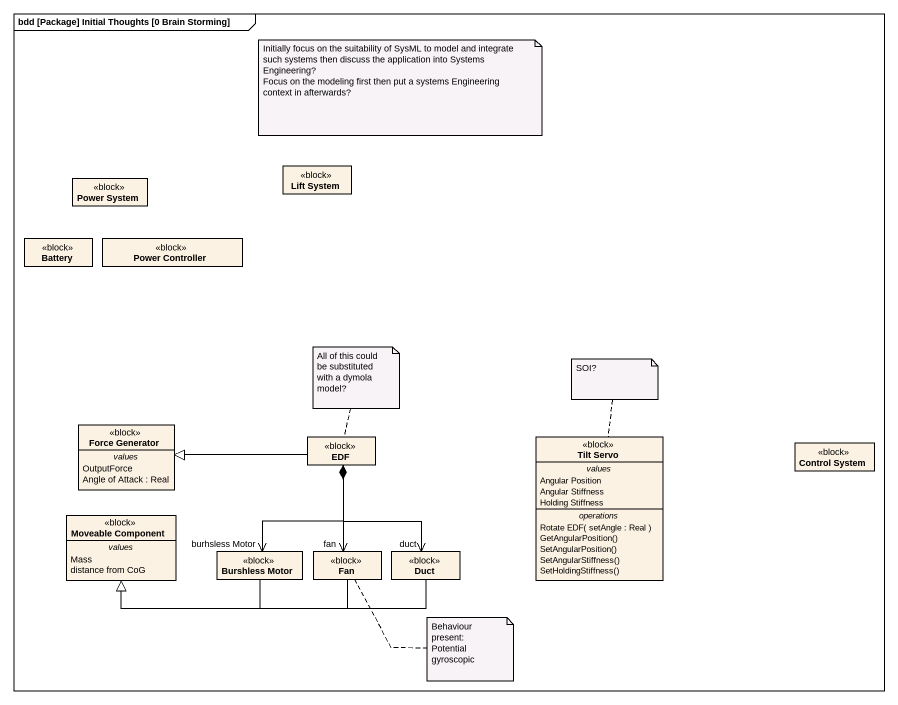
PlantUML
@startuml
mainframe bdd [Package] Initial Thoughts [0 Brain Storming]
hide circle
hide empty members
class "Power System" as Power_System <<block>>
class "Lift System" as Lift_System <<block>>
class Battery <<block>>
class "Power Controller" as Power_Controller <<block>>
class "Force Generator" as Force_Generator <<block>> {
  -- values --
  OutputForce
  Angle of Attack : Real
}
class EDF <<block>>
class "Tilt Servo" as Tilt_Servo <<block>> {
  -- values --
  Angular Position
  Angular Stiffness
  Holding Stiffness
  -- operations --
  Rotate EDF( setAngle : Real )
  GetAngularPosition()
  SetAngularPosition()
  SetAngularStiffness()
  SetHoldingStiffness()
}
class "Control System" as Control_System <<block>>
class "Moveable Component" as Moveable_Component <<block>> {
  -- values --
  Mass
  distance from CoG
}
class "Burshless Motor" as Burshless_Motor <<block>>
class Fan <<block>>
class Duct <<block>>
EDF -left-|> Force_Generator
EDF *--> "burhsless Motor" Burshless_Motor
EDF *--> "fan" Fan
EDF *--> "duct" Duct
Burshless_Motor -left-|> Moveable_Component
Fan -left-|> Moveable_Component
Duct -left-|> Moveable_Component
note as N1
  Initially focus on the suitability of SysML to model and integrate such systems then discuss the application into Systems Engineering?
  Focus on the modeling first then put a systems Engineering context in afterwards?
end note
note top of EDF : All of this could be substituted with a dymola model?
note top of Tilt_Servo : SOI?
note bottom of Fan : Behaviour present: Potential gyroscopic
@enduml
